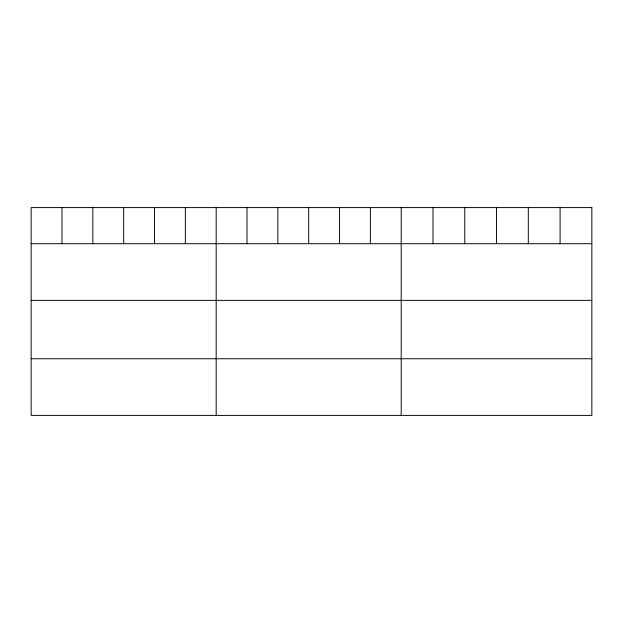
<?xml version="1.0" encoding="UTF-8"?>
<svg xmlns="http://www.w3.org/2000/svg" width="623" height="623" viewBox="0 0 623 623"><rect width="100%" height="100%" fill="white"/><g stroke="black" fill="none" stroke-linecap="round" stroke-linejoin="round"><path stroke-width="0.93" d="M31.15 243.71L591.85 243.71M31.15 300.372L591.85 300.372M31.15 358.747L591.85 358.747M560.077 207.599L560.077 243.71M528.304 207.599L528.304 243.71M496.531 207.599L496.531 243.71M464.758 207.599L464.758 243.71M432.985 207.599L432.985 243.71M401.212 207.599L401.212 415.401M370.374 207.599L370.374 243.71M339.535 207.599L339.535 243.71M308.697 207.599L308.697 243.71M277.858 207.599L277.858 243.71M247.02 207.599L247.02 243.71M216.181 207.599L216.181 415.401M185.343 207.599L185.343 243.71M154.504 207.599L154.504 243.71M123.666 207.599L123.666 243.71M92.827 207.599L92.827 243.71M61.989 207.599L61.989 243.71M591.85 207.599L31.15 207.599L31.15 415.401L591.85 415.401L591.85 207.599"/></g></svg>
